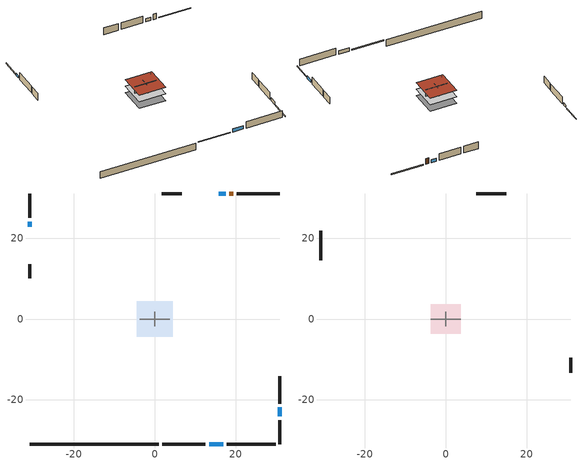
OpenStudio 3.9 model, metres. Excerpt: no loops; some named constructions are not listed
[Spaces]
conditioned space 1
 floor foundation (Slab2 construction): -4.44,-4.44 -4.44,4.44 4.44,4.44 4.44,-4.44 z-2.13
 floor adiabatic (AdiabaticFloorConstruction): -4.44,-4.44 -4.44,4.44 4.44,4.44 4.44,-4.44 z0.3
 wall outside (Wall3 construction): 17.88,-30.94 30.01,-30.94 z0.3:2.74
 wall outside (Wall4 construction): -30.94,13.6 -30.94,10.08 z0.3:2.74
 wall outside (Wall7 construction): 6.68,30.94 1.74,30.94 z0.3:2.74
 wall outside (Wall8 construction): 30.94,-20.94 30.94,-14.2 z0.3:2.74
 wall outside (RimJoist1 construction): 1.9,-30.94 12.54,-30.94 z0.3:0.61
 wall outside (RimJoist2 construction): -30.94,30.94 -30.94,25.03 z0.3:0.61
 wall outside (RimJoist3 construction): 30.94,30.94 20.3,30.94 z0.3:0.61
 wall outside (RimJoist4 construction): 30.94,-30.94 30.94,-25.03 z0.3:0.61
 wall outside (AdiabaticWallConstruction): 13.47,-30.94 16.95,-30.94 z0.3:1.46; -30.94,24.1 -30.94,22.77 z0.3:1.19; 17.53,30.94 15.85,30.94 z0.3:1.43; 30.94,-24.1 30.94,-21.87 z0.3:1.31
 wall outside (AdiabaticWallConstruction 1): 19.38,30.94 18.46,30.94 z0.3:2.34
 wall to garage 1 (Wall5 construction): 3.66,0 -3.66,0 z0.3:2.74
 wall to garage 1 (Wall6 construction): 0,1.83 0,-1.83 z0.3:2.74
 wall foundation (FoundationWall1 construction): -30.94,-30.94 0.97,-30.94 z-2.13:0.3
 window (WindowConstruction): 13.47,-30.94 16.95,-30.94 z0.3:1.46
 window (WindowConstruction 1): -30.94,24.1 -30.94,22.77 z0.3:1.19
 window (WindowConstruction 2): 17.53,30.94 15.85,30.94 z0.3:1.43
 window (WindowConstruction 3): 30.94,-24.1 30.94,-21.87 z0.3:1.31
 door (Door): 19.37,30.94 18.46,30.94 z0.3:2.34
 ceiling adiabatic (AdiabaticFloorConstruction): 4.44,-4.44 4.44,4.44 -4.44,4.44 -4.44,-4.44 z0.3
 roof outside (Roof2 construction): -4.44,4.44 -4.44,-4.44 4.44,-4.44 4.44,4.44 z2.74
garage 1
 floor foundation (Slab1 construction): -3.66,-3.66 -3.66,3.66 3.66,3.66 3.66,-3.66 z0
 wall outside (Wall1 construction): -30.94,21.85 -30.94,14.53 z0.3:2.74
 wall outside (Wall2 construction): 14.92,30.94 7.61,30.94 z0.3:2.74
 wall outside (Wall9 construction): 30.94,-13.27 30.94,-9.61 z0.3:2.74
 roof outside (Roof1 construction): -3.66,3.66 -3.66,-3.66 3.66,-3.66 3.66,3.66 z2.74
[Material] Roughness=Rough
Name | Thickness {m} | Conductivity {W/m-K} | Density {kg/m3} | Specific Heat {J/kg-K} | Thermal Absorptance | Solar Absorptance | Visible Absorptance
gypsum board | 0.0127 | 0.160291 | 801 | 837.4 | 0.9 | 0.6 | 0.6
osb sheathing 0.5 in. 2; osb sheathing 0.5 in. 3 | 0.0127 | 0.115458 | 512.64 | 1214.23
wall stud and cavity 2 | 0.1397 | 0.335416 | 139.0536 | 1170.24 | 0.9 | 0.7 | 0.7
[Construction]
Wall5 construction Reversed: gypsum board, wall stud and cavity 2, osb sheathing 0.5 in. 2
Wall6 construction Reversed: gypsum board, wall stud and cavity 2, osb sheathing 0.5 in. 3
[Schedule:Ruleset]
Name | Default Day Schedule
hvac availability schedule | hvac availability schedule default day
cooling season schedule | cooling season schedule default day
natural vent schedule | natural vent schedule default day
[Schedule:Day]
hvac availability schedule default day; cooling season schedule day 1; natural vent schedule day: 24, 0, 1
hvac availability schedule day; cooling season schedule default day; cooling season schedule day; cooling season schedule day 2; natural vent schedule default day: 24, 0, 0
[Schedule:Rule] Apply Monday=Yes; Apply Wednesday=Yes; Apply Friday=Yes; Date Specification Type=DateRange
Name | Schedule Ruleset | Rule Order | Day Schedule | Apply Sunday | Apply Tuesday | Apply Thursday | Apply Saturday | Start Month | Start Day | End Month | End Day
hvac availability schedule allday rule | hvac availability schedule | 0 | hvac availability schedule day | Yes | Yes | Yes | Yes | 7 | 26 | 8 | 1
cooling season schedule allday rule | cooling season schedule | 2 | cooling season schedule day | Yes | Yes | Yes | Yes | 1 | 1 | 5 | 31
cooling season schedule allday rule 1 | cooling season schedule | 1 | cooling season schedule day 1 | Yes | Yes | Yes | Yes | 6 | 1 | 9 | 30
cooling season schedule allday rule 2 | cooling season schedule | 0 | cooling season schedule day 2 | Yes | Yes | Yes | Yes | 10 | 1 | 12 | 31
natural vent schedule rule | natural vent schedule | 0 | natural vent schedule day | No | No | No | No | 1 | 1 | 12 | 31
